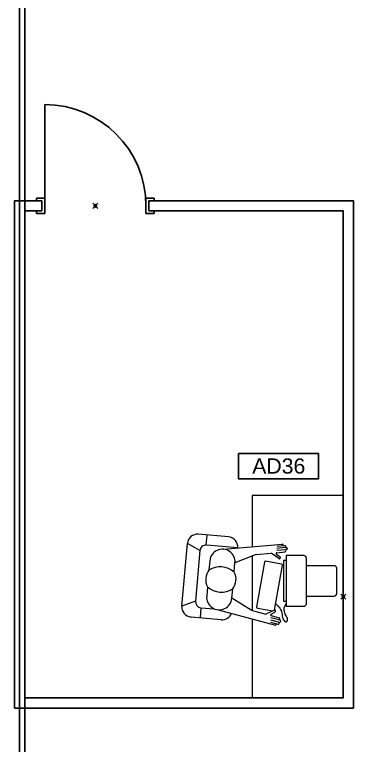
# Model space of a CAD drawing. Extents: x -3873 to 164127, y 7129 to 96529.
# Drawn here: x 34567 to 37914, y 48509 to 55721 of the extents above; entities that cross this region are included whole.
import ezdxf
from ezdxf.enums import TextEntityAlignment as Align

# ---------------------------------------------------------------- set-up
doc = ezdxf.new("R2010")
doc.units = 0
doc.header["$PDMODE"] = 35
doc.header["$PDSIZE"] = 25
doc.layers.get('0').update_dxf_attribs({"linetype": 'CONTINUOUS'})
for name, color, linetype in [('BUILDING', 2, 'CONTINUOUS'), ('KROMEKA', 1, 'CONTINUOUS'), ('LAYOUT', 90, 'CONTINUOUS'), ('MC_1_2_025', 2, 'CONTINUOUS')]:
    doc.layers.add(name, color=color, linetype=linetype)
doc.layers.add('LAYOUT Kromeka', color=1, linetype='CONTINUOUS', lineweight=5)
doc.styles.add('015_100', font='arial.ttf', dxfattribs={"height": 150})

# ---------------------------------------------------------------- blocks, each defined once
blk = doc.blocks.new('weighing_comp')
for p, q in [((-999.9999, 0), (-999.9999, -899.9999)), ((999.9999, 0), (-999.9999, 0)), ((999.9999, -899.9998), (999.9999, 0)), ((-30.6752, -64.8365), (-280.6752, -64.8367)), ((-305.675, -89.8366), (-305.6752, -364.8365)), ((-5.6752, -364.8367), (-5.6751, -89.8367)), ((-405.6751, -389.8366), (-405.6751, -564.8365)), ((69.3248, -364.8367), (-380.6752, -364.8366)), ((94.3249, -564.8366), (94.3248, -389.8364)), ((-483.6458, -575.4578), (-484.6401, -564.0911)), ((-483.6458, -575.4578), (-476.6316, -655.6305)), ((-475.8653, -555.3161), (-470.3352, -555.7999)), ((-462.9721, -563.1631), (-454.7143, -657.548)), ((-433.9782, -657.4385), (-441.1813, -575.1078)), ((-405.6751, -564.8365), (94.3249, -564.8366)), ((-355.6751, -564.8365), (-355.6751, -589.8366)), ((44.3248, -589.8365), (44.3249, -564.8365)), ((74.2233, -567.9305), (71.7205, -567.2744)), ((76.6071, -568.4074), (74.2233, -567.9305)), ((78.9906, -568.9441), (76.6071, -568.4074)), ((81.553, -570.3753), (78.9906, -568.9441)), ((84.2347, -571.9257), (81.553, -570.3753)), ((86.6183, -572.5817), (84.2347, -571.9257)), ((89.3, -572.5816), (86.6183, -572.5817)), ((92.1008, -574.4899), (89.3, -572.5816)), ((94.544, -575.6229), (92.1008, -574.4899)), ((97.2256, -577.8887), (94.544, -575.6229)), ((169.5101, -574.4302), (158.6644, -577.7695)), ((179.5215, -569.8386), (169.5101, -574.4302)), ((188.5794, -565.0084), (179.5215, -569.8386)), ((197.5777, -559.5224), (188.5794, -565.0084)), ((206.6355, -554.8713), (197.5777, -559.5224)), ((214.3229, -552.0685), (206.6355, -554.8713)), ((223.9171, -550.5181), (214.3229, -552.0685)), ((233.1538, -551.3529), (223.9171, -550.5181)), ((242.2118, -555.1694), (233.1538, -551.3529)), ((248.1113, -560.5362), (242.2118, -555.1694)), ((244.5359, -578.7237), (249.3627, -569.2424)), ((249.3627, -569.2424), (248.1113, -560.5362)), ((-468.271, -1183.3674), (-519.2026, -601.2199)), ((-498.5488, -653.7131), (-505.23, -577.347)), ((-375.0406, -636.5624), (-429.0558, -713.7041)), ((-419.274, -661.3785), (-394.9828, -626.6869)), ((-387.6418, -623.2636), (-380.9697, -623.8474)), ((-355.6751, -589.8366), (44.3248, -589.8365)), ((-321.8229, -609.221), (-349.6067, -766.7904)), ((132.9251, -679.2512), (-310.2384, -601.1094)), ((85.1882, -651.2948), (89.4191, -648.492)), ((89.4191, -648.492), (93.1139, -644.616)), ((93.1139, -644.616), (97.5832, -640.2033)), ((99.7285, -580.0356), (97.2256, -577.8887)), ((97.5832, -640.2033), (104.4362, -634.6577)), ((102.5293, -582.0034), (99.7285, -580.0356)), ((106.8198, -583.9116), (102.5293, -582.0034)), ((104.4362, -634.6577), (112.6599, -628.2174)), ((111.9448, -584.6868), (106.8198, -583.9116)), ((119.2745, -584.6271), (111.9448, -584.6868)), ((112.6599, -628.2174), (119.8704, -623.3277)), ((126.6639, -584.3886), (119.2745, -584.6271)), ((119.8704, -623.3277), (127.7365, -618.5573)), ((132.0271, -584.2694), (126.6639, -584.3886)), ((127.7365, -618.5573), (135.1854, -614.9794)), ((137.7478, -583.4345), (132.0271, -584.2694)), ((135.1854, -614.9794), (147.342, -610.9841)), ((147.4016, -580.6914), (137.7478, -583.4345)), ((147.342, -610.9841), (161.1673, -607.4063)), ((158.6644, -577.7695), (147.4016, -580.6914)), ((161.1673, -607.4063), (171.5958, -605.3191)), ((171.5958, -605.3191), (181.5477, -603.8879)), ((181.5477, -603.8879), (192.7507, -602.3972)), ((186.9999, -711.7671), (208.3902, -631.9379)), ((192.7507, -602.3972), (205.6226, -600.2506)), ((205.6226, -600.2506), (218.6731, -596.8515)), ((231.9239, -623.9586), (207.4018, -715.4757)), ((218.6731, -596.8515), (233.0942, -588.3839)), ((229.3192, -717.3934), (253.1019, -628.6353)), ((233.0942, -588.3839), (244.5359, -578.7237)), ((245.9837, -618.4697), (240.454, -617.9859)), ((251.2363, -719.3108), (271.0769, -645.2652)), ((-416.1089, -861.69), (-429.0558, -713.7041)), ((72.3759, -664.1155), (74.4021, -661.6108)), ((74.4021, -661.6108), (77.2625, -658.9275)), ((77.2625, -658.9275), (79.8845, -656.3038)), ((79.8845, -656.3038), (82.5066, -653.4414)), ((82.5066, -653.4414), (85.1882, -651.2948)), ((113.2529, -848.405), (139.979, -696.8353)), ((129.4449, -1235.6608), (280.6916, -671.2015)), ((132.5825, -680.9736), (172.3815, -766.3231)), ((147.3014, -670.0651), (140.6297, -669.4815)), ((171.8347, -713.0939), (153.9367, -674.7111)), ((-341.4952, -778.375), (101.6682, -856.5165)), ((133.934, -909.8126), (172.3815, -766.3231)), ((-416.1089, -861.69), (-332.8521, -1069.7375)), ((-999.9999, -899.9999), (-493.0627, -899.9999)), ((-400.7781, -899.9999), (136.5631, -899.9999)), ((133.934, -909.8126), (15.8151, -1100.2421)), ((219.3851, -899.9999), (999.9999, -899.9998)), ((-481.4987, -1042.4006), (-508.6035, -1352.2098)), ((-241.1185, -1077.7633), (-332.8521, -1069.7375)), ((-589.8338, -1133.3044), (-615.9804, -1432.1629)), ((15.8151, -1100.2421), (-75.9186, -1092.2165)), ((227.0459, -1204.7722), (200.8991, -1503.6306)), ((109.0372, -1406.2463), (120.8177, -1271.5943)), ((-508.7685, -1354.684), (-608.439, -1345.9639)), ((-354.6412, -1318.7861), (-262.9074, -1326.8118)), ((-97.7076, -1341.2649), (-5.9739, -1349.2905)), ((-454.0612, -1417.2109), (-525.0765, -1540.498)), ((-454.0612, -1417.2109), (44.0361, -1460.7887)), ((109.0372, -1406.2463), (208.6566, -1414.962)), ((44.0361, -1460.7887), (92.564, -1594.5345)), ((92.564, -1594.5345), (-525.0765, -1540.498))]:
    blk.add_line(p, q)
for centre, radius, start, end in [((-280.67543, -89.83647), 25, 89.999472, 180.000297), ((-30.67543, -89.83647), 25, 359.999473, 89.999472), ((-380.675423, -389.83647), 25, 89.999489, 180.000297), ((69.324576, -389.83647), 25, 0.000161, 89.999487), ((-494.438384, -576.402472), 10.833356, 5.002337, 185.002022), ((-476.571633, -563.384763), 8.099941, 84.997066, 185.003081), ((-471.041757, -563.868565), 8.100074, 4.996204, 84.995485), ((-451.299639, -578.023201), 10.333373, 5.008539, 185.001912), ((-511.133813, -600.513758), 8.099991, 17.75487, 185.001513), ((-388.34797, -631.332524), 8.0999, 84.998377, 145.000778), ((-381.676189, -631.916229), 8.100061, 325.000686, 84.996071), ((-311.975129, -610.957445), 10, 79.998574, 169.999902), ((217.847877, -636.566023), 10.333373, 344.998021, 164.991134), ((239.747995, -626.05461), 8.100074, 84.999406, 165.003073), ((245.277871, -626.538412), 8.099941, 344.997453, 85.000644), ((260.612684, -642.460881), 10.833356, 344.998123, 164.997251), ((-425.909728, -656.73244), 8.099951, 185.001132, 325.001893), ((139.923737, -677.55031), 8.100061, 84.999764, 205.0000979999), ((146.595518, -678.134015), 8.0999, 24.9978559999, 85.0004), ((179.17598, -709.67058), 8.099951, 205.000161, 344.999266), ((272.867591, -669.104993), 8.099991, 344.999521, 152.244505), ((-339.758837, -768.526686), 10, 170.000893, 260.000907), ((103.404652, -846.668366), 10, 260.000227, 349.999309), ((-490.214448, -1142.0199), 100, 84.999893, 175.000037), ((-343.747331, -1194.261842), 124.9999, 84.999652, 265.00027), ((-86.813158, -1216.740669), 207.665581, 137.991754, 212.0082439999), ((-169.413259, -1209.514097), 149.999989, 51.442623, 118.557199), ((-252.01336, -1202.287524), 207.665581, 317.99183, 32.008144), ((4.920813, -1224.766352), 124.9999, 264.99988, 85.00003), ((127.426265, -1196.05646), 100, 354.999914, 67.992273), ((-448.831991, -1357.439054), 60, 175.000072, 265.000143), ((-169.413259, -1209.514097), 149.999989, 231.442803, 298.557338), ((-516.36117, -1440.878309), 100, 175.000082, 265.000151), ((49.265358, -1401.016925), 60, 265.00009, 354.999984), ((101.279542, -1494.91487), 100, 265.000026, 354.999915)]:
    blk.add_arc(centre, radius, start, end)
at = {"color": 5}
blk.add_point((0, 0), dxfattribs=at)
blk = doc.blocks.new('_KROMEKA_POSNR')
at = {"layer": 'KROMEKA', "linetype": 'Continuous'}
blk.add_lwpolyline([(-3.992, -1.25), (3.912, -1.25), (3.912, 1.25), (-3.992, 1.25)], close=True, dxfattribs=at)
at = {"layer": 'KROMEKA', "linetype": 'Continuous', "style": '015_100'}
blk.add_attdef('POSNR', text='', height=1.5, dxfattribs=at).set_placement((0, 0), align=Align.MIDDLE)
blk = doc.blocks.new('building_door_800x100')
at = {"layer": 'BUILDING', "color": 2, "linetype": 'Continuous'}
for p, q in [((-75, 580), (-50, 580)), ((-75, 500), (-75, 580)), ((-50, 580), (-50, 530)), ((75, 580), (50, 580)), ((50, 580), (50, 530)), ((75, 500), (75, 580)), ((50, 530), (-50, 530)), ((75, 500), (-75, 500)), ((0, -500), (-1000, -500)), ((-75, -500), (-75, -580)), ((-75, -500), (75, -500)), ((75, -500), (75, -580)), ((-50, -530), (50, -530)), ((-50, -580), (-50, -530)), ((50, -580), (50, -530)), ((-75, -580), (-50, -580)), ((75, -580), (50, -580))]:
    blk.add_line(p, q, dxfattribs=at)
at = {"layer": 'BUILDING', "color": 4, "linetype": 'Continuous'}
blk.add_arc((0, -500), 1000, 90, 180, dxfattribs=at)
at = {"layer": 'BUILDING', "color": 5, "linetype": 'Continuous'}
blk.add_point((0, 0), dxfattribs=at)

msp = doc.modelspace()

# ---------------------------------------------------------------- linework, layer by layer
at = {"layer": 'BUILDING'}
msp.add_line((34616.8, 42129.9), (34616.8, 56629.9), dxfattribs=at)
at = {"layer": 'BUILDING', "color": 2}
msp.add_line((34666.8, 56679.9), (34666.8, 42073.2), dxfattribs=at)
at = {"layer": 'LAYOUT', "color": 2}
for points in [[(34834.5, 53883.8), (34566.8, 53883.8), (34566.8, 48876.6), (37913.8, 48876.6), (37913.8, 53883.8), (35894.5, 53883.8)], [(34834.5, 53783.8), (34666.8, 53783.8), (34666.8, 48976.6), (37813.8, 48976.6), (37813.8, 53783.8), (35894.5, 53783.8)]]:
    msp.add_lwpolyline(points, dxfattribs=at)

# ---------------------------------------------------------------- block references
at = {"layer": 'BUILDING', "color": 2, "rotation": 270}
msp.add_blockref('building_door_800x100', (35364.5, 53833.8), dxfattribs=at)
at = {"layer": 'LAYOUT Kromeka', "linetype": 'Continuous', "ltscale": 20, "rotation": 270}
msp.add_blockref('weighing_comp', (37813.8, 49976.6), dxfattribs=at)
at = {"layer": 'MC_1_2_025', "color": 6, "ltscale": 20}
ref = msp.add_blockref('_KROMEKA_POSNR', (37176.5, 51266.1), dxfattribs=dict(at, xscale=-100, yscale=100, zscale=100, rotation=180))
ref.add_attrib('POSNR', 'AD36', dxfattribs={"layer": 'KROMEKA', "linetype": 'Continuous', "height": 150, "style": '015_100'}).set_placement((37176.5, 51266.1), align=Align.MIDDLE)

doc.saveas('drawing.dxf')
